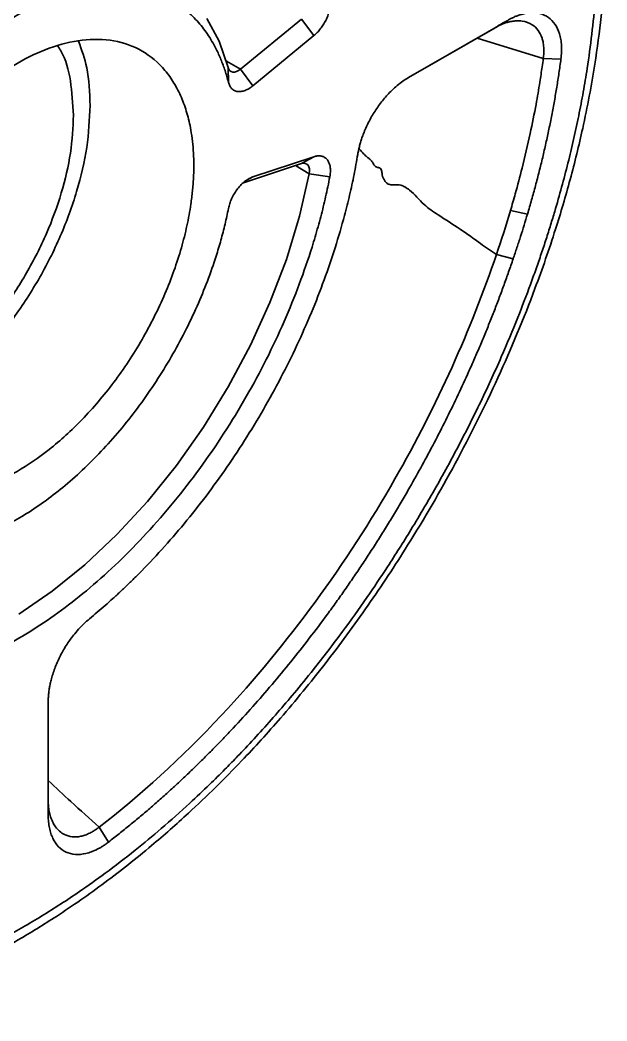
# Model space of a CAD drawing. Header units: millimetres. Extents: x 5 to 416, y 2 to 292.
# Drawn here: x 119.5 to 136.14, y 90.94 to 119.32 of the extents above; entities that cross this region are included whole.
import ezdxf

# ---------------------------------------------------------------- set-up
doc = ezdxf.new("R2010")
doc.units = ezdxf.units.MM

msp = doc.modelspace()

# ---------------------------------------------------------------- linework, layer by layer
at = {"color": 7, "linetype": 'Continuous', "lineweight": 35}
for p, q in [((127.47791, 119.34524), (125.74748, 117.92154)), ((127.8338, 118.87773), (127.47791, 119.34524)), ((130.5156, 117.68787), (133.32309, 119.30859)), ((133.03014, 119.13818), (130.51466, 117.68714)), ((127.8338, 118.87773), (126.10336, 117.45403)), ((134.33242, 118.22806), (132.45741, 118.8078)), ((125.35115, 118.15034), (125.74748, 117.92154)), ((134.83177, 118.21043), (134.33243, 118.22806)), ((125.41034, 117.54926), (125.40097, 117.96916)), ((125.74748, 117.92154), (126.10336, 117.45403)), ((125.83612, 114.70014), (127.47791, 115.24495)), ((126.10336, 114.8688), (127.8338, 115.44302)), ((127.47791, 115.24495), (127.8338, 115.44302)), ((127.70256, 114.95967), (127.30678, 115.18816)), ((128.2831, 114.87247), (127.70256, 114.95967)), ((126.10336, 114.8688), (125.87945, 114.74418)), ((133.40345, 113.91521), (133.88459, 113.81516)), ((133.00309, 112.66692), (133.47694, 112.54374)), ((120.3039, 96.7635), (120.3039, 100.00068)), ((122.01326, 96.00898), (121.74692, 96.43298))]:
    msp.add_line(p, q, dxfattribs=at)
at = {"color": 7, "linetype": 'Continuous', "lineweight": 35, "flags": 128}
for points in [[(125.40097, 117.96916), (125.14836, 118.71634), (124.80086, 119.36518)], [(125.40097, 117.96916), (125.42014, 117.91927), (125.44898, 117.88027), (125.48645, 117.85358), (125.53117, 117.84016), (125.58152, 117.84051), (125.63568, 117.85461), (125.69168, 117.88196), (125.74748, 117.92154)], [(127.70256, 114.95967), (127.71101, 115.032), (127.70764, 115.0981), (127.6926, 115.15532), (127.66648, 115.20137), (127.63034, 115.23438), (127.58562, 115.25305), (127.53413, 115.25662), (127.47791, 115.24495)], [(119.47016, 102.47333), (120.41423, 103.11965), (121.34347, 103.8736), (122.24718, 104.72651), (123.11498, 105.66856), (123.93686, 106.6889), (124.70338, 107.77581), (125.40572, 108.91677), (126.03579, 110.09865), (126.58635, 111.30786), (127.05105, 112.53047), (127.42455, 113.75243), (127.70256, 114.95967)]]:
    msp.add_lwpolyline(points, dxfattribs=at)
at = {"color": 7, "linetype": 'Continuous', "lineweight": 35}
msp.add_arc((98.83078, 124.10568), 36.00498, 317.114124, 330.377521, dxfattribs=at)
for points, knots in [([(112.93363, 90.93529), (113.47369, 91.01107), (114.50289, 91.15547), (115.99611, 91.60781), (117.29235, 92.11907), (118.42011, 92.65812), (119.4763, 93.23616), (120.63764, 93.95268), (121.90205, 94.83438), (123.15073, 95.82232), (124.19526, 96.7418), (125.04469, 97.55071), (125.91983, 98.44096), (126.96457, 99.59337), (128.16826, 101.06169), (129.37273, 102.70185), (130.61818, 104.5912), (131.86943, 106.74294), (133.08474, 109.18149), (134.01218, 111.41387), (134.66327, 113.29452), (135.10931, 114.81225), (135.4937, 116.3781), (135.87211, 118.38473), (136.12615, 120.74164), (136.14146, 123.18362), (135.9265, 125.29475), (135.5333, 127.12922), (134.96862, 128.76826), (134.33306, 130.00514), (133.72448, 130.90792), (133.16879, 131.60254), (132.50805, 132.2791), (131.69668, 132.94427), (130.74119, 133.54907), (129.56558, 134.09907), (128.65485, 134.32217), (128.17304, 134.44021)], [0, 0, 0, 0, 0.034025, 0.0648418, 0.09084702, 0.11218801, 0.13261117, 0.15437524, 0.18222703, 0.20939677, 0.23121694, 0.2476535, 0.26356388, 0.28809733, 0.31742462, 0.34732611, 0.37669388, 0.41518875, 0.45440699, 0.49431829, 0.52077989, 0.54297717, 0.5659276, 0.59510399, 0.63950997, 0.6824503, 0.72173413, 0.75598074, 0.79095844, 0.82706068, 0.84485277, 0.86308929, 0.88706416, 0.9095099, 0.93580275, 0.96603716, 1, 1, 1, 1]), ([(128.2831, 114.87247), (128.26465, 114.77869), (128.22777, 114.59127), (128.16585, 114.30853), (128.09916, 114.02493), (128.02722, 113.74035), (127.95016, 113.45483), (127.86795, 113.16834), (127.70293, 112.62536), (127.42774, 111.82367), (126.99489, 110.75721), (126.49384, 109.69085), (125.73064, 108.27175), (124.62639, 106.56656), (123.12116, 104.73007), (121.51418, 103.18583), (119.89284, 101.98929), (118.30341, 101.13905), (116.74696, 100.61848), (115.22811, 100.44673), (113.79767, 100.66735), (112.53929, 101.29988), (111.52428, 102.32161), (110.79888, 103.6697), (110.37764, 105.25318), (110.24214, 107.00492), (110.37764, 108.91311), (110.79888, 110.98295), (111.52428, 113.16857), (112.53929, 115.3622), (113.79767, 117.44763), (115.22811, 119.3198), (116.74696, 120.90167), (118.30341, 122.17815), (119.89284, 123.16302), (121.51418, 123.83843), (123.12116, 124.14957), (124.62639, 124.051), (125.73056, 123.62077), (126.49378, 123.08287), (126.99476, 122.59508), (127.42771, 122.02834), (127.72752, 121.50093), (127.9318, 121.0507), (128.06538, 120.70526), (128.18433, 120.34545), (128.25015, 120.09325), (128.2831, 119.96703)], [0, 0, 0, 0, 0.00421646, 0.008426891, 0.012633794, 0.016839678, 0.021047051, 0.025258422, 0.029476289, 0.044955793, 0.060441179, 0.07646321, 0.092491094, 0.125075916, 0.157660737, 0.189676013, 0.220609673, 0.250050857, 0.27949204, 0.310425701, 0.342440976, 0.375025798, 0.40761062, 0.439625895, 0.470559556, 0.500000739, 0.529441923, 0.560375584, 0.592390859, 0.624975681, 0.657560503, 0.689575778, 0.720509438, 0.749950622, 0.779391806, 0.810325466, 0.842340741, 0.874925563, 0.907510385, 0.923532416, 0.939560299, 0.955039803, 0.970525189, 0.977899538, 0.985261157, 0.992623495, 1, 1, 1, 1]), ([(135.87974, 121.8052), (135.87934, 121.69835), (135.87815, 121.38409), (135.86052, 120.75266), (135.80974, 119.89769), (135.71437, 118.92557), (135.59527, 118.04743), (135.46718, 117.27624), (135.33957, 116.60626), (135.19516, 115.93277), (135.03347, 115.25563), (134.85595, 114.5752), (134.72335, 114.11955), (134.65701, 113.8916)], [0, 0, 0, 0, 0.043267045, 0.127259967, 0.252211675, 0.379072799, 0.501958217, 0.585264853, 0.668287088, 0.751200241, 0.834085862, 0.916999865, 1, 1, 1, 1]), ([(125.41034, 117.54926), (125.39523, 117.60587), (125.36502, 117.71899), (125.31367, 117.88311), (125.25796, 118.04292), (125.19744, 118.19804), (125.13224, 118.34858), (125.01243, 118.59866), (124.81964, 118.92834), (124.52347, 119.30603), (124.18158, 119.63034), (123.66199, 119.98655), (122.91207, 120.26839), (121.89221, 120.3253), (120.80507, 120.10672), (119.7093, 119.6435), (118.63586, 118.97247), (117.58545, 118.10559), (116.56124, 117.03372), (115.59733, 115.76711), (114.74983, 114.35804), (114.17873, 113.11972), (113.81785, 112.12597), (113.5999, 111.39639), (113.43204, 110.68257), (113.32837, 110.0741), (113.26949, 109.56185), (113.23855, 109.14002), (113.23474, 108.8677), (113.23283, 108.73141)], [0, 0, 0, 0, 0.009837945, 0.019661006, 0.02947709, 0.039294124, 0.04912003, 0.058962712, 0.08991495, 0.120884632, 0.152914626, 0.184961969, 0.250101552, 0.315241135, 0.379249668, 0.441109519, 0.500002927, 0.558896335, 0.620756187, 0.684764719, 0.749904302, 0.815043886, 0.847073878, 0.879121218, 0.910073458, 0.941043142, 0.960702213, 0.980333349, 1, 1, 1, 1]), ([(128.30054, 119.81276), (128.30016, 119.79377), (128.2994, 119.75591), (128.2932, 119.69662), (128.28327, 119.63591), (128.26418, 119.55092), (128.22965, 119.44063), (128.17158, 119.30805), (128.09968, 119.18016), (128.01721, 119.06413), (127.92806, 118.96064), (127.86524, 118.90538), (127.8338, 118.87773)], [0, 0, 0, 0, 0.060816645, 0.121264042, 0.181758873, 0.242716844, 0.371216565, 0.500100663, 0.628600477, 0.757484668, 0.878647978, 1, 1, 1, 1]), ([(133.32309, 119.30859), (133.35401, 119.32595), (133.41565, 119.36056), (133.50763, 119.40416), (133.5987, 119.44133), (133.68888, 119.47151), (133.77814, 119.49486), (133.86649, 119.51132), (134.0248, 119.52876), (134.24161, 119.51326), (134.48493, 119.4038), (134.67476, 119.20855), (134.78059, 118.98058), (134.83126, 118.76775), (134.85099, 118.59339), (134.8537, 118.40792), (134.83905, 118.27603), (134.83177, 118.21043)], [0, 0, 0, 0, 0.03585087, 0.07147306, 0.10699491, 0.14254586, 0.17825505, 0.2142499, 0.25065483, 0.37624748, 0.50034838, 0.62539018, 0.75022334, 0.81280861, 0.87503583, 0.93784512, 1, 1, 1, 1]), ([(133.03023, 119.13943), (133.06239, 119.15506), (133.15399, 119.19958), (133.29254, 119.24857), (133.44071, 119.28275), (133.58522, 119.29886), (133.79066, 119.29029), (134.00869, 119.21168), (134.19433, 119.03495), (134.28485, 118.85749), (134.33045, 118.68663), (134.34888, 118.54279), (134.34988, 118.38309), (134.33792, 118.27685), (134.33243, 118.22806)], [0, 0, 0, 0, 0.04404402, 0.12544745, 0.18807033, 0.25056974, 0.33268235, 0.50007717, 0.62511997, 0.74999523, 0.80079546, 0.87489156, 0.94255193, 1, 1, 1, 1]), ([(114.41134, 109.41175), (114.41179, 109.47088), (114.41268, 109.58904), (114.41991, 109.76941), (114.43146, 109.9518), (114.44775, 110.13646), (114.46866, 110.32331), (114.5127, 110.64903), (114.5987, 111.12066), (114.75789, 111.75138), (114.96504, 112.39652), (115.30909, 113.27527), (115.85316, 114.36318), (116.65411, 115.57673), (117.55177, 116.63197), (118.48526, 117.48075), (119.42002, 118.11939), (120.35478, 118.56), (121.28826, 118.789), (122.18592, 118.77017), (122.98687, 118.48138), (123.53088, 118.0217), (123.87494, 117.5402), (124.08208, 117.13434), (124.24128, 116.68731), (124.33907, 116.26456), (124.39438, 115.87915), (124.42335, 115.5444), (124.42691, 115.31131), (124.42869, 115.19465)], [0, 0, 0, 0, 0.00973072, 0.01944444, 0.02915019, 0.03885705, 0.04857409, 0.05831032, 0.08919652, 0.12010238, 0.15227626, 0.18446988, 0.25011907, 0.31576826, 0.38005323, 0.44177229, 0.50000334, 0.55823439, 0.61995345, 0.68423842, 0.74988761, 0.8155368, 0.84771068, 0.8799043, 0.9107905, 0.94169635, 0.96113859, 0.98054894, 1, 1, 1, 1]), ([(121.49025, 116.89097), (121.47551, 117.26257), (121.44876, 117.93685), (121.25074, 118.47292), (121.16184, 118.71357)], [0, 0, 0, 0, 0.55109457, 1, 1, 1, 1]), ([(121.01885, 116.61883), (120.99959, 116.94919), (120.96109, 117.60991), (120.78655, 118.26222), (120.60882, 118.52953), (120.57502, 118.58036)], [0, 0, 0, 0, 0.44746859, 0.89493717, 1, 1, 1, 1]), ([(134.33243, 118.22806), (134.32171, 118.14875), (134.29162, 117.92594), (134.22618, 117.49315), (134.11843, 116.86296), (133.95655, 116.05109), (133.75839, 115.20434), (133.56585, 114.47604), (133.44935, 114.07372), (133.40345, 113.91521)], [0, 0, 0, 0, 0.05655043, 0.15886117, 0.30670149, 0.49994214, 0.72486066, 0.89159359, 1, 1, 1, 1]), ([(134.83177, 118.21043), (134.81371, 118.0785), (134.77766, 117.81517), (134.71566, 117.418), (134.64799, 117.02035), (134.57408, 116.62199), (134.49409, 116.22299), (134.40797, 115.82334), (134.31572, 115.42303), (134.2174, 115.02206), (134.11283, 114.62043), (134.00259, 114.2182), (133.92392, 113.94949), (133.88459, 113.81516)], [0, 0, 0, 0, 0.09224147, 0.18410047, 0.27561495, 0.36682325, 0.45776411, 0.54847663, 0.63900019, 0.72937441, 0.81963912, 0.9098343, 1, 1, 1, 1]), ([(126.10336, 117.45403), (126.08556, 117.43994), (126.0501, 117.41186), (125.9961, 117.37648), (125.94199, 117.34647), (125.86749, 117.31322), (125.77403, 117.28727), (125.66887, 117.28644), (125.57536, 117.31449), (125.50047, 117.37104), (125.44287, 117.44857), (125.42119, 117.51568), (125.41034, 117.54926)], [0, 0, 0, 0, 0.060381846, 0.120294433, 0.180250706, 0.2407625, 0.37027251, 0.500124211, 0.629634047, 0.759485644, 0.87965595, 1, 1, 1, 1]), ([(129.07462, 115.50836), (129.08198, 115.54924), (129.09665, 115.63074), (129.12646, 115.75489), (129.16186, 115.87968), (129.20344, 116.00528), (129.2767, 116.19994), (129.39706, 116.46202), (129.58372, 116.7773), (129.79837, 117.06901), (130.00628, 117.29517), (130.19317, 117.46396), (130.35339, 117.58841), (130.46141, 117.65464), (130.5156, 117.68787)], [0, 0, 0, 0, 0.04872902, 0.09715014, 0.14547629, 0.19392164, 0.24269879, 0.37129152, 0.50003794, 0.6286307, 0.75737717, 0.83838332, 0.9189269, 1, 1, 1, 1]), ([(114.73975, 107.58916), (114.99229, 107.63443), (115.55513, 107.73531), (116.48275, 108.18292), (117.46471, 108.85678), (118.41074, 109.73547), (119.28221, 110.77614), (120.04591, 111.94104), (120.6736, 113.18549), (121.1365, 114.45911), (121.43433, 115.72304), (121.47161, 116.50166), (121.49025, 116.89097)], [0, 0, 0, 0, 0.08292788, 0.18482478, 0.28672169, 0.38861859, 0.49051549, 0.59241239, 0.69430929, 0.7962062, 0.8981031, 1, 1, 1, 1]), ([(114.5618, 108.16385), (114.62247, 108.15993), (114.94255, 108.13926), (115.59476, 108.3249), (116.48049, 108.72317), (117.37276, 109.34273), (118.22902, 110.13628), (119.01866, 111.07966), (119.71044, 112.13475), (120.27906, 113.26211), (120.69839, 114.41585), (120.96819, 115.56083), (121.00196, 116.26617), (121.01885, 116.61883)], [0, 0, 0, 0, 0.02285033, 0.1205653, 0.21828026, 0.31599523, 0.4137102, 0.51142516, 0.60914013, 0.7068551, 0.80457007, 0.90228503, 1, 1, 1, 1]), ([(129.11858, 115.66103), (129.15866, 115.61438), (129.22585, 115.53619), (129.32066, 115.44264), (129.39626, 115.39271), (129.45367, 115.33677), (129.50877, 115.26222), (129.54943, 115.18051), (129.62435, 115.1298), (129.69519, 115.13974), (129.75446, 115.06276), (129.75912, 114.95038), (129.79341, 114.83202), (129.84912, 114.74176), (129.90252, 114.68031), (130.00004, 114.64245), (130.13167, 114.64158), (130.2797, 114.64828), (130.4213, 114.58184), (130.6599, 114.4198), (130.91745, 114.08037), (131.42248, 113.74374), (131.97015, 113.40313), (132.50931, 113.00658), (132.85378, 112.76959), (133.00317, 112.66682)], [0, 0, 0, 0, 0.03626785, 0.06079146, 0.07694187, 0.0883774, 0.10696996, 0.13082991, 0.14018116, 0.15729701, 0.16760609, 0.19143701, 0.22280847, 0.23818222, 0.25260771, 0.26868856, 0.29740863, 0.33180363, 0.35709717, 0.38812254, 0.50075991, 0.598063, 0.74660368, 0.89010943, 1, 1, 1, 1]), ([(121.47093, 102.33839), (121.54531, 102.40017), (121.69399, 102.52367), (121.91543, 102.71551), (122.13551, 102.91202), (122.35413, 103.11366), (122.57133, 103.32033), (122.93727, 103.67942), (123.44509, 104.20934), (124.08449, 104.94023), (124.70424, 105.71511), (125.50251, 106.80799), (126.42472, 108.25816), (127.21944, 109.78177), (127.76679, 111.01956), (128.12795, 111.9436), (128.44126, 112.86296), (128.67491, 113.66566), (128.84701, 114.35596), (128.9738, 114.93587), (129.041, 115.31745), (129.07462, 115.50836)], [0, 0, 0, 0, 0.02009421, 0.04016841, 0.06023337, 0.08029983, 0.10037855, 0.12048027, 0.18260817, 0.24476352, 0.30823471, 0.37173395, 0.50000399, 0.62827402, 0.69174521, 0.75524445, 0.81737235, 0.8795277, 0.91969348, 0.9598222, 1, 1, 1, 1]), ([(127.8338, 115.44302), (127.84962, 115.44782), (127.88116, 115.45739), (127.92705, 115.46529), (127.97156, 115.46833), (128.03025, 115.46528), (128.0996, 115.44753), (128.17144, 115.40281), (128.22966, 115.33725), (128.27047, 115.25343), (128.296, 115.15665), (128.29903, 115.08349), (128.30054, 115.04688)], [0, 0, 0, 0, 0.060816645, 0.121264042, 0.181758873, 0.242716844, 0.371216565, 0.500100663, 0.628600477, 0.757484668, 0.878647978, 1, 1, 1, 1]), ([(124.42869, 115.19465), (124.42824, 115.13552), (124.42735, 115.01736), (124.42012, 114.83699), (124.40857, 114.6546), (124.39229, 114.46994), (124.37137, 114.28309), (124.32733, 113.95737), (124.24134, 113.48574), (124.08214, 112.85502), (123.87499, 112.20988), (123.53094, 111.33113), (122.98687, 110.24322), (122.18592, 109.02967), (121.28826, 107.97443), (120.35478, 107.12565), (119.42002, 106.48701), (118.48526, 106.0464), (117.55177, 105.8174), (116.65411, 105.83623), (115.85316, 106.12502), (115.30915, 106.5847), (114.96509, 107.0662), (114.75796, 107.47206), (114.59875, 107.91909), (114.50097, 108.34184), (114.44565, 108.72724), (114.41669, 109.062), (114.41313, 109.29509), (114.41134, 109.41175)], [0, 0, 0, 0, 0.00973072, 0.01944444, 0.02915019, 0.03885705, 0.04857409, 0.05831032, 0.08919652, 0.12010238, 0.15227626, 0.18446988, 0.25011907, 0.31576826, 0.38005323, 0.44177229, 0.50000334, 0.55823439, 0.61995345, 0.68423842, 0.74988761, 0.8155368, 0.84771068, 0.8799043, 0.9107905, 0.94169635, 0.96113859, 0.98054894, 1, 1, 1, 1]), ([(125.41034, 113.97342), (125.41533, 113.9964), (125.42525, 114.04217), (125.44608, 114.11188), (125.47117, 114.18173), (125.51197, 114.27794), (125.57535, 114.39863), (125.66867, 114.53447), (125.77397, 114.65532), (125.8847, 114.75213), (125.99626, 114.82665), (126.06765, 114.85474), (126.10336, 114.8688)], [0, 0, 0, 0, 0.06038185, 0.12029443, 0.18025071, 0.2407625, 0.37027251, 0.50012421, 0.62963405, 0.75948564, 0.87965595, 1, 1, 1, 1]), ([(113.23283, 108.73141), (113.23331, 108.66407), (113.23426, 108.52949), (113.24199, 108.33151), (113.25433, 108.13667), (113.27173, 107.94522), (113.29408, 107.75709), (113.3409, 107.4404), (113.43199, 107.01034), (113.59984, 106.49044), (113.8178, 106.01238), (114.17867, 105.43527), (114.74983, 104.85628), (115.59733, 104.4257), (116.56124, 104.27201), (117.58545, 104.38266), (118.63586, 104.72856), (119.7093, 105.2969), (120.80507, 106.09883), (121.89221, 107.13544), (122.91207, 108.36985), (123.66191, 109.5174), (124.18151, 110.4735), (124.52336, 111.19242), (124.81957, 111.91221), (125.03883, 112.53999), (125.19948, 113.07876), (125.31698, 113.52876), (125.3792, 113.82511), (125.41034, 113.97342)], [0, 0, 0, 0, 0.009837945, 0.019661006, 0.02947709, 0.039294124, 0.04912003, 0.058962712, 0.08991495, 0.120884632, 0.152914626, 0.184961969, 0.250101552, 0.315241135, 0.379249668, 0.441109519, 0.500002927, 0.558896335, 0.620756187, 0.684764719, 0.749904302, 0.815043886, 0.847073878, 0.879121218, 0.910073458, 0.941043142, 0.960702213, 0.980333349, 1, 1, 1, 1]), ([(134.65701, 113.8916), (134.61827, 113.76293), (134.53942, 113.50104), (134.41217, 113.10077), (134.27513, 112.68643), (134.12717, 112.2579), (133.90995, 111.65442), (133.59062, 110.82143), (133.20946, 109.91003), (132.84011, 109.08699), (132.52054, 108.40998), (132.18743, 107.73737), (131.84065, 107.06929), (131.48164, 106.40526), (131.23155, 105.96771), (131.10639, 105.74873)], [0, 0, 0, 0, 0.04680822, 0.09527318, 0.14541498, 0.19725673, 0.25082473, 0.36452233, 0.49997194, 0.58328577, 0.66650224, 0.7497087, 0.83298952, 0.91642117, 1, 1, 1, 1]), ([(133.88459, 113.81516), (133.85288, 113.70966), (133.78938, 113.49847), (133.68916, 113.18099), (133.58551, 112.86266), (133.51316, 112.65013), (133.47694, 112.54374)], [0, 0, 0, 0, 0.24924703, 0.49894941, 0.74917719, 1, 1, 1, 1]), ([(133.00317, 112.66682), (132.6476, 111.61518), (132.22753, 110.54556), (131.26559, 108.41183), (130.72375, 107.3479), (130.12995, 106.30903)], [0, 0, 0, 0, 0.5, 0.5, 1, 1, 1, 1]), ([(133.47694, 112.54374), (133.43526, 112.42175), (133.35194, 112.1779), (133.22121, 111.81232), (133.08639, 111.44719), (132.94705, 111.08251), (132.80331, 110.71828), (132.65513, 110.35451), (132.50253, 109.99118), (132.3455, 109.6283), (132.14115, 109.16958), (131.88493, 108.61668), (131.57117, 107.97201), (131.24439, 107.33238), (130.90566, 106.6972), (130.66948, 106.27871), (130.55129, 106.06929)], [0, 0, 0, 0, 0.05563539, 0.11120843, 0.16673735, 0.2222404, 0.27773587, 0.33324205, 0.38877722, 0.44435965, 0.50000752, 0.60010252, 0.70004265, 0.7999345, 0.89988477, 1, 1, 1, 1]), ([(130.55129, 106.06929), (130.4794, 105.94444), (130.33573, 105.69492), (130.11507, 105.32402), (129.89089, 104.95602), (129.66281, 104.59114), (129.43092, 104.22933), (129.1952, 103.87059), (128.95565, 103.51492), (128.71228, 103.16233), (128.46508, 102.81281), (128.13073, 102.35135), (127.70476, 101.78428), (127.18156, 101.12043), (126.64669, 100.47453), (126.10101, 99.84477), (125.72855, 99.44085), (125.5421, 99.23866)], [0, 0, 0, 0, 0.05011098, 0.10014671, 0.15012618, 0.20006847, 0.24999268, 0.29991795, 0.34986341, 0.39984816, 0.44989128, 0.50001174, 0.60015384, 0.70007086, 0.79991556, 0.89984103, 1, 1, 1, 1]), ([(131.10639, 105.74873), (131.06083, 105.67015), (130.88878, 105.37344), (130.5001, 104.72459), (129.95691, 103.8641), (129.30969, 102.90078), (128.61154, 101.92277), (127.92275, 101.02348), (127.30386, 100.26342), (126.80316, 99.67622), (126.32016, 99.13143), (125.99209, 98.78116), (125.82821, 98.60618)], [0, 0, 0, 0, 0.030107998, 0.113686305, 0.250721003, 0.367769713, 0.500008501, 0.652509731, 0.749244016, 0.832938574, 0.916547768, 1, 1, 1, 1]), ([(120.3039, 100.00068), (120.30451, 100.03863), (120.30572, 100.11429), (120.31563, 100.23178), (120.33149, 100.35149), (120.35387, 100.47378), (120.39812, 100.66594), (120.4812, 100.93117), (120.62645, 101.2628), (120.80621, 101.58222), (120.99049, 101.84231), (121.16233, 102.04593), (121.31331, 102.20279), (121.41828, 102.29309), (121.47093, 102.33839)], [0, 0, 0, 0, 0.04872902, 0.09715014, 0.14547629, 0.19392164, 0.24269879, 0.37129152, 0.50003794, 0.6286307, 0.75737717, 0.83838332, 0.9189269, 1, 1, 1, 1]), ([(125.5421, 99.23866), (125.44735, 99.13809), (125.25804, 98.93714), (124.97143, 98.64246), (124.68329, 98.35314), (124.39341, 98.06965), (124.10183, 97.79186), (123.80856, 97.51981), (123.51358, 97.25348), (123.2169, 96.99288), (122.91853, 96.73799), (122.61844, 96.48893), (122.31672, 96.24516), (122.11448, 96.08776), (122.01326, 96.00898)], [0, 0, 0, 0, 0.08362953, 0.16709773, 0.25043663, 0.33367842, 0.41685542, 0.5, 0.58314458, 0.66632158, 0.74956337, 0.83290227, 0.91637047, 1, 1, 1, 1]), ([(125.82821, 98.60618), (125.7618, 98.53644), (125.59058, 98.35666), (125.27374, 98.03278), (124.83732, 97.60121), (124.2379, 97.03384), (123.53596, 96.40878), (122.73655, 95.74587), (121.96297, 95.15085), (121.25669, 94.64807), (120.65579, 94.24729), (120.12129, 93.90901), (119.76555, 93.70049), (119.58813, 93.5965)], [0, 0, 0, 0, 0.03364604, 0.08673568, 0.15917171, 0.25082753, 0.38171444, 0.49997958, 0.6342945, 0.74918478, 0.83322786, 0.91682558, 1, 1, 1, 1]), ([(121.7465, 96.43286), (121.47937, 96.67158), (120.99674, 97.1029), (120.51777, 97.55423), (120.3039, 97.75576)], [0, 0, 0, 0, 0.55346549, 1, 1, 1, 1]), ([(121.74692, 96.43298), (121.72135, 96.41344), (121.6672, 96.37207), (121.58034, 96.31554), (121.46909, 96.25332), (121.34996, 96.20307), (121.17862, 96.15609), (120.97776, 96.14534), (120.72317, 96.21993), (120.54761, 96.37434), (120.4465, 96.53866), (120.38998, 96.66099), (120.34642, 96.79531), (120.31512, 96.95395), (120.30745, 97.05634), (120.3039, 97.10367)], [0, 0, 0, 0, 0.03737707, 0.07911844, 0.12527877, 0.19729247, 0.25025777, 0.37530219, 0.50020993, 0.68104778, 0.74974238, 0.79183839, 0.87472613, 0.94209884, 1, 1, 1, 1]), ([(122.01326, 96.00898), (121.98679, 95.98887), (121.93377, 95.9486), (121.85325, 95.89469), (121.772, 95.84556), (121.66399, 95.78773), (121.52948, 95.72909), (121.3193, 95.66584), (121.06819, 95.64294), (120.80347, 95.70894), (120.58635, 95.86493), (120.4531, 96.0617), (120.37594, 96.25149), (120.33454, 96.40902), (120.30822, 96.57898), (120.30534, 96.70215), (120.3039, 96.7635)], [0, 0, 0, 0, 0.03102398, 0.06213677, 0.09345157, 0.12507939, 0.18722641, 0.24999275, 0.37491616, 0.49995583, 0.62387746, 0.74982507, 0.81238418, 0.87489801, 0.93769101, 1, 1, 1, 1]), ([(119.58813, 93.5965), (119.49868, 93.54525), (119.31998, 93.44288), (119.05229, 93.29593), (118.78719, 93.15527), (118.43213, 92.97279), (117.90167, 92.71466), (117.19605, 92.40456), (116.59701, 92.17552), (116.1625, 92.02593), (115.86504, 91.92957), (115.49572, 91.81954), (115.05571, 91.70251), (114.5468, 91.5873), (113.97034, 91.48097), (113.56962, 91.43462), (113.35723, 91.41006)], [0, 0, 0, 0, 0.04199, 0.08388883, 0.12569936, 0.16653888, 0.25081698, 0.37544929, 0.50001796, 0.53589089, 0.58353551, 0.64297643, 0.71425562, 0.7974409, 0.89263701, 1, 1, 1, 1])]:
    msp.add_open_spline(points, degree=3, knots=knots, dxfattribs=at)
for points in [[(133.32309, 119.30859), (133.2255, 119.25224), (133.12788, 119.19586), (133.03023, 119.13943)], [(128.30054, 115.04688), (128.29981, 115.01876), (128.29836, 114.96252), (128.28819, 114.90249), (128.2831, 114.87247)], [(133.40345, 113.91521), (133.27938, 113.49787), (133.14576, 113.08169), (133.00314, 112.66681)], [(125.21201, 99.60284), (124.07495, 98.38784), (122.90244, 97.32432), (121.7465, 96.43287)]]:
    msp.add_open_spline(points, degree=3, dxfattribs=at)

doc.saveas('drawing.dxf')
